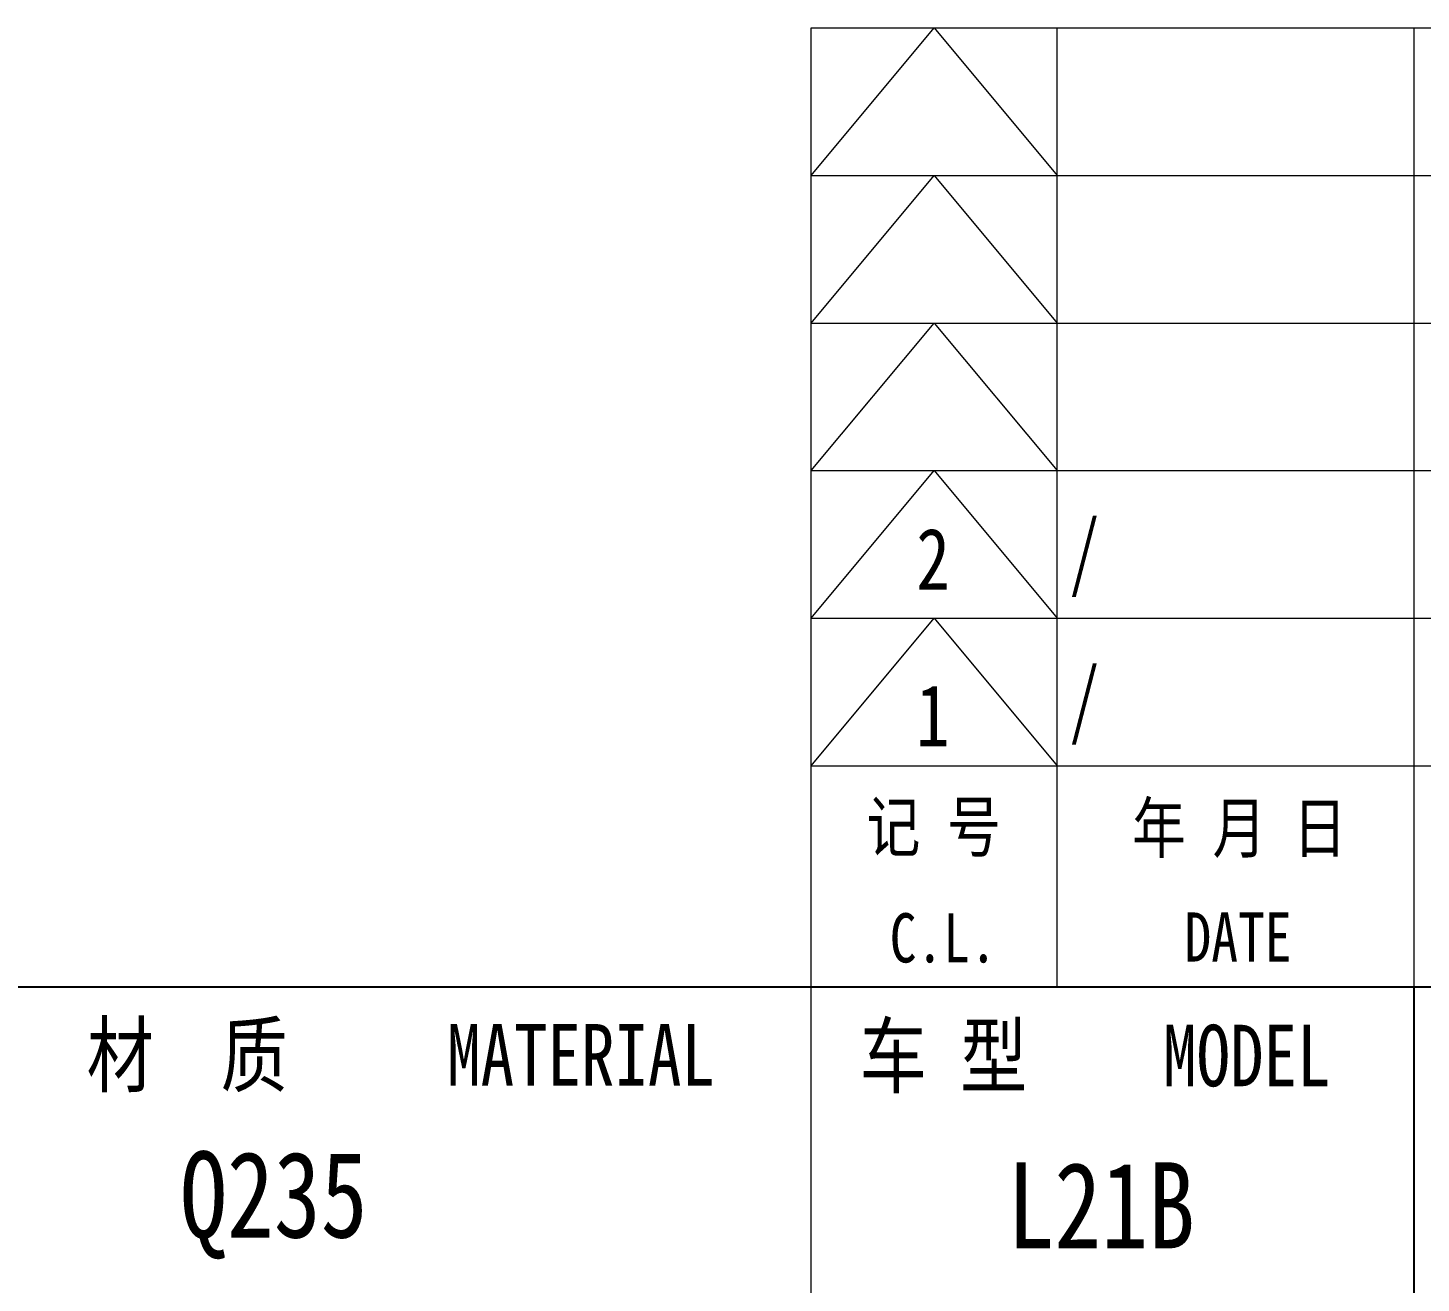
# Model space of a CAD drawing. Header units: millimetres. Extents: x 1333 to 38145, y -42879 to -3789.
# Drawn here: x 20220.1 to 20276.7, y -4389.8 to -4338.8 of the extents above; entities that cross this region are included whole.
import ezdxf
from ezdxf.enums import TextEntityAlignment as Align

# ---------------------------------------------------------------- set-up
doc = ezdxf.new("R2010")
doc.units = ezdxf.units.MM
doc.header["$LTSCALE"] = 0.5
for name, color, linetype in [('图\\M+19E79\\M+195B6\\M+18E9A', 7, 'Continuous'), ('材质', 7, 'Continuous'), ('车型', 7, 'Continuous')]:
    doc.layers.add(name, color=color, linetype=linetype)
doc.layers.add('图框', color=7, linetype='Continuous', lineweight=18)
doc.styles.add('国标', font='simfang.ttf', dxfattribs={"width": 0.8})

# ---------------------------------------------------------------- blocks, each defined once
blk = doc.blocks.new('GZDEH零件A3图框V01版')
at = {"layer": '图\\M+19E79\\M+195B6\\M+18E9A', "color": 7}
blk.add_line((3272.49, -1788.461), (3092.49, -1788.461), dxfattribs=at)
at = {"layer": '图\\M+19E79\\M+195B6\\M+18E9A', "color": 9}
for p, q in [((3272.49, -1788.461), (3092.49, -1788.461)), ((3181.99, -1788.461), (3181.99, -1832.961))]:
    blk.add_line(p, q, dxfattribs=at)
at = {"layer": '图框', "linetype": 'Continuous'}
for p, q in [((3157.49, -1749.461), (3272.49, -1749.461)), ((3157.49, -1832.961), (3157.49, -1749.461))]:
    blk.add_line(p, q, dxfattribs=at)
at = {"layer": '图框', "color": 9}
for p, q in [((3157.49, -1755.461), (3162.49, -1749.461)), ((3162.49, -1749.461), (3167.49, -1755.461)), ((3167.49, -1788.461), (3167.49, -1749.461)), ((3157.49, -1755.461), (3272.49, -1755.461)), ((3157.49, -1761.461), (3162.49, -1755.461)), ((3162.49, -1755.461), (3167.49, -1761.461)), ((3157.49, -1761.461), (3272.49, -1761.461)), ((3157.49, -1767.461), (3162.49, -1761.461)), ((3162.49, -1761.461), (3167.49, -1767.461)), ((3157.49, -1767.461), (3272.49, -1767.461)), ((3157.49, -1773.461), (3162.49, -1767.461)), ((3162.49, -1767.461), (3167.49, -1773.461)), ((3157.49, -1773.461), (3272.49, -1773.461)), ((3157.49, -1779.461), (3162.49, -1773.461)), ((3162.49, -1773.461), (3167.49, -1779.461)), ((3157.49, -1779.461), (3272.49, -1779.461))]:
    blk.add_line(p, q, dxfattribs=at)
at = {"layer": '图框', "color": 9, "linetype": 'Continuous'}
blk.add_line((3181.99, -1749.461), (3181.99, -1832.961), dxfattribs=at)
at = {"layer": '图\\M+19E79\\M+195B6\\M+18E9A', "color": 9, "style": '国标', "width": 0.8}
blk.add_text('材  质', height=2.5, dxfattribs=at).set_placement((3128.037, -1792.46))
for s, p in [('车 型', (3162.871, -1791.196)), ('MODEL', (3175.202, -1791.239))]:
    blk.add_text(s, height=2.5, dxfattribs=at).set_placement(p, align=Align.MIDDLE)
blk.add_text('MATERIAL', height=2.5, dxfattribs=at).set_placement((3148.136, -1792.46), align=Align.CENTER)
at = {"layer": '图框', "color": 9, "style": '国标', "width": 0.8}
for s, p in [('记 号', (3162.474, -1782.941)), ('年 月 日', (3174.902, -1782.985)), ('C.L.', (3162.86, -1787.454)), ('DATE', (3174.845, -1787.42))]:
    blk.add_text(s, height=2, dxfattribs=at).set_placement(p, align=Align.CENTER)
blk = doc.blocks.new('DEH A3')
at = {"layer": '图框'}
blk.add_blockref('GZDEH零件A3图框V01版', (-2857.49, 1846.461), dxfattribs=at)

msp = doc.modelspace()

# ---------------------------------------------------------------- block references
at = {"layer": '图框'}
msp.add_blockref('DEH A3', (19951.916, -4435.764), dxfattribs=at)

# ---------------------------------------------------------------- texts
at = {"layer": '图\\M+19E79\\M+195B6\\M+18E9A', "color": 3, "style": '国标'}
for s, width, p in [('/', 0.705904, (20262.426, -4361.292)), ('2', 0.8, (20256.194, -4361.608)), ('/', 0.705904, (20262.426, -4367.292)), ('1', 0.8, (20256.183, -4367.968))]:
    msp.add_text(s, height=2.5, dxfattribs=dict(at, width=width)).set_placement(p)
at = {"layer": '材质', "color": 3, "style": '国标', "width": 0.8}
msp.add_text('Q235', height=3.5, dxfattribs=at).set_placement((20230.074, -4387.944), align=Align.CENTER)
at = {"layer": '车型', "color": 3, "style": '国标', "width": 0.8}
msp.add_text('L21B', height=3.5, dxfattribs=at).set_placement((20263.711, -4388.383), align=Align.CENTER)

doc.saveas('drawing.dxf')
